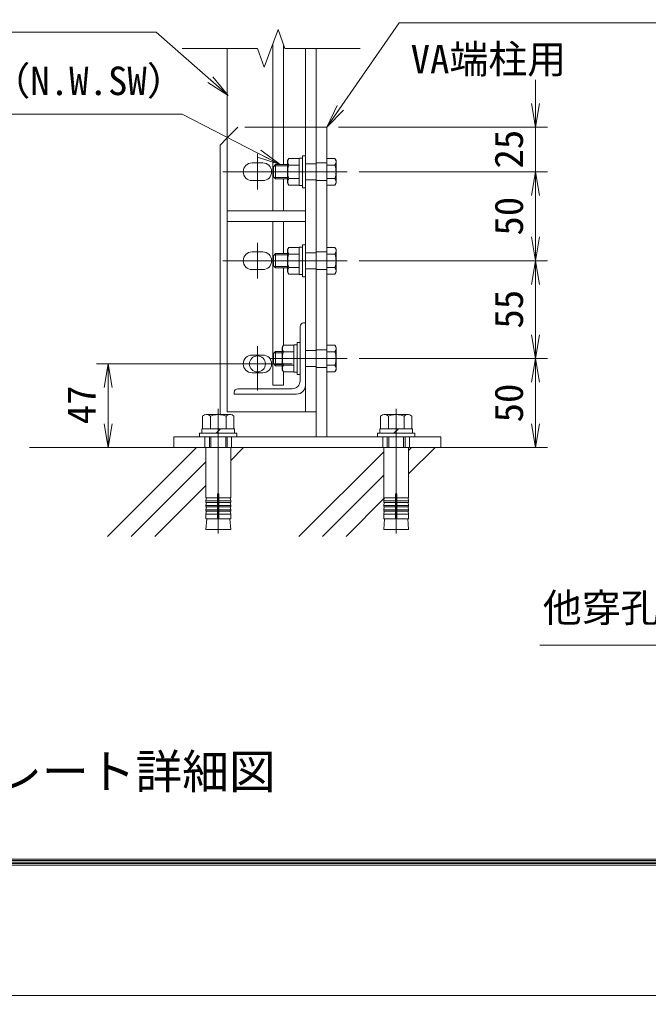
# Model space of a CAD drawing. Units: millimetres, scale not verified, with parts at other scales. Extents: x -4200 to 4200, y -2970 to 2970.
# Drawn here: x -2167 to -1107, y -2970 to -1324 of the extents above; entities that cross this region are included whole.
import ezdxf
from ezdxf.enums import TextEntityAlignment as Align

# ---------------------------------------------------------------- set-up
doc = ezdxf.new("R2010")
doc.units = ezdxf.units.MM
doc.header["$LTSCALE"] = 20
doc.linetypes.add('DASHED', pattern=[7.5, 6, -1.5])
doc.linetypes.add('USER1', pattern=[50.8, 31.75, -6.35, 6.35, -6.35])
for name, color, linetype, lineweight in [('0-0_D-TTL', 7, 'Continuous', 9), ('0-2_D-BMK', 2, 'USER1', 13), ('0-3_D-STR3', 3, 'Continuous', 13), ('0-4_D-STR1', 1, 'Continuous', 18), ('0-5_0', 7, 'Continuous', 9), ('0-6_vp-waku', 59, 'Continuous', 18), ('0-7_D-STR-DIM', 7, 'Continuous', 9), ('0-8_D-STR-TXT', 7, 'Continuous', 9), ('0-9_D-BGD', 7, 'Continuous', 9), ('0-A_D-DCR-HCH', 7, 'Continuous', 9)]:
    doc.layers.add(name, color=color, linetype=linetype, lineweight=lineweight)
doc.layers.add('0-1_D-TTL-TXT', color=7, linetype='Continuous')
doc.styles.add('ＭＳ ゴシック', font='')
doc.styles.get('ＭＳ ゴシック').set_extended_font_data('MS Gothic')

# ---------------------------------------------------------------- blocks, each defined once
blk = doc.blocks.new('_Open')
at = {"layer": '0-5_0'}
blk.add_line((-20, 3.33), (0, 0), dxfattribs=at)
blk.add_lwpolyline([(-20, -3.33), (0, 0), (-20, 0)], dxfattribs=at)
blk = doc.blocks.new('MLeader7')
at = {"layer": '0-8_D-STR-TXT'}
blk.add_line((-442.95, -2179.19), (-419.56, -2146.06), dxfattribs=at)
for points in [[(-430.94, -2184.99), (-419.56, -2146.06), (-436.94, -2182.09)], [(-436.94, -2182.09), (-532.1, -2379.41), (-1282.82, -2379.41), (-1290.02, -2379.41)]]:
    blk.add_lwpolyline(points, dxfattribs=at)

msp = doc.modelspace()

# ---------------------------------------------------------------- linework, layer by layer
at = {"layer": '0-0_D-TTL', "color": 2, "lineweight": 18}
msp.add_lwpolyline([(-4200, 2970), (4200, 2970), (4200, -2970), (-4200, -2970)], close=True, dxfattribs=at)
at = {"layer": '0-0_D-TTL'}
for points in [[(-3930, 2750), (3930, 2750), (3930, -2750), (-3930, -2750)], [(-3927.5, 2747.5), (3927.5, 2747.5), (3927.5, -2747.5), (-3927.5, -2747.5)], [(-3925, 2745), (3925, 2745), (3925, -2745), (-3925, -2745)], [(-3922.5, 2742.5), (3922.5, 2742.5), (3922.5, -2742.5), (-3922.5, -2742.5)], [(-3920, 2740), (3920, 2740), (3920, -2740), (-3920, -2740)]]:
    msp.add_lwpolyline(points, close=True, dxfattribs=at)
at = {"layer": '0-2_D-BMK'}
for p, q in [((-1745.76, -1581.12), (-1614.54, -1581.12)), ((-1745.76, -1731.12), (-1614.54, -1731.12)), ((-1766.04, -1875.12), (-1766.04, -1935.12)), ((-1736.04, -1905.12), (-1796.04, -1905.12)), ((-1745.76, -1896.12), (-1614.54, -1896.12)), ((-1832.04, -1981.04), (-1832.04, -2191.04)), ((-1532.04, -1981.04), (-1532.04, -2191.04))]:
    msp.add_line(p, q, dxfattribs=at)
at = {"layer": '0-3_D-STR3'}
for p, q in [((-1740.14, -1647.12), (-1740.14, -1365.71)), ((-1722.14, -1569.12), (-1722.14, -1366.58)), ((-1667.04, -2028.12), (-1667.04, -1506.12)), ((-1649.04, -1506.12), (-1667.04, -1506.12)), ((-1649.04, -2028.12), (-1649.04, -1506.12)), ((-1817.04, -1524.12), (-1829.04, -1536.12)), ((-1829.04, -1990.74), (-1829.04, -1536.12)), ((-1715.34, -1562.37), (-1715.34, -1599.87)), ((-1695.84, -1558.61), (-1695.84, -1603.64)), ((-1689.84, -1608.12), (-1689.84, -1554.12)), ((-1649.04, -1558.61), (-1635.23, -1558.61)), ((-1633.14, -1562.22), (-1635.23, -1558.61)), ((-1633.14, -1562.22), (-1633.14, -1600.02)), ((-1735.44, -1569.12), (-1739.04, -1572.72)), ((-1739.04, -1589.52), (-1739.04, -1572.72)), ((-1715.34, -1571.37), (-1737.69, -1571.37)), ((-1735.44, -1593.12), (-1735.44, -1569.12)), ((-1715.34, -1569.12), (-1735.44, -1569.12)), ((-1695.84, -1569.86), (-1713.17, -1569.86)), ((-1649.04, -1569.86), (-1635.23, -1569.86)), ((-1735.44, -1593.12), (-1739.04, -1589.52)), ((-1715.34, -1590.87), (-1737.69, -1590.87)), ((-1715.34, -1593.12), (-1735.44, -1593.12)), ((-1722.14, -1647.12), (-1722.14, -1593.12)), ((-1695.84, -1592.38), (-1713.17, -1592.38)), ((-1649.04, -1592.38), (-1635.23, -1592.38)), ((-1685.04, -1608.12), (-1689.84, -1608.12)), ((-1649.04, -1603.64), (-1635.23, -1603.64)), ((-1633.14, -1600.02), (-1635.23, -1603.64)), ((-1722.14, -1719.12), (-1722.14, -1665.12)), ((-1695.84, -1708.61), (-1695.84, -1753.64)), ((-1689.84, -1758.12), (-1689.84, -1704.12)), ((-1649.04, -1708.61), (-1635.23, -1708.61)), ((-1633.14, -1712.22), (-1635.23, -1708.61)), ((-1735.44, -1719.12), (-1739.04, -1722.72)), ((-1739.04, -1739.52), (-1739.04, -1722.72)), ((-1715.34, -1721.37), (-1737.69, -1721.37)), ((-1735.44, -1743.12), (-1735.44, -1719.12)), ((-1715.34, -1719.12), (-1735.44, -1719.12)), ((-1715.34, -1712.37), (-1715.34, -1749.87)), ((-1695.84, -1719.86), (-1713.17, -1719.86)), ((-1649.04, -1719.86), (-1635.23, -1719.86)), ((-1633.14, -1712.22), (-1633.14, -1750.02)), ((-1735.44, -1743.12), (-1739.04, -1739.52)), ((-1715.34, -1740.87), (-1737.69, -1740.87)), ((-1715.34, -1743.12), (-1735.44, -1743.12)), ((-1722.14, -1873.61), (-1722.14, -1743.12)), ((-1695.84, -1742.38), (-1713.17, -1742.38)), ((-1649.04, -1742.38), (-1635.23, -1742.38)), ((-1685.04, -1758.12), (-1689.84, -1758.12)), ((-1649.04, -1753.64), (-1635.23, -1753.64)), ((-1633.14, -1750.02), (-1635.23, -1753.64)), ((-1704.84, -1873.61), (-1704.84, -1918.64)), ((-1698.84, -1923.12), (-1698.84, -1869.12)), ((-1649.04, -1873.61), (-1635.23, -1873.61)), ((-1633.14, -1877.22), (-1635.23, -1873.61)), ((-1735.44, -1884.12), (-1739.04, -1887.72)), ((-1739.04, -1904.52), (-1739.04, -1887.72)), ((-1724.34, -1886.37), (-1737.69, -1886.37)), ((-1735.44, -1908.12), (-1735.44, -1884.12)), ((-1724.34, -1884.12), (-1735.44, -1884.12)), ((-1724.34, -1877.37), (-1724.34, -1914.87)), ((-1704.84, -1884.86), (-1722.17, -1884.86)), ((-1649.04, -1884.86), (-1635.23, -1884.86)), ((-1633.14, -1877.22), (-1633.14, -1915.02)), ((-1735.44, -1908.12), (-1739.04, -1904.52)), ((-1724.34, -1905.87), (-1737.69, -1905.87)), ((-1724.34, -1908.12), (-1735.44, -1908.12)), ((-1704.84, -1907.38), (-1722.17, -1907.38)), ((-1649.04, -1907.38), (-1635.23, -1907.38)), ((-1722.14, -1941.12), (-1722.14, -1918.64)), ((-1694.04, -1923.12), (-1698.84, -1923.12)), ((-1649.04, -1918.64), (-1635.23, -1918.64)), ((-1633.14, -1915.02), (-1635.23, -1918.64)), ((-1811.27, -1990.62), (-1852.14, -1990.62)), ((-1511.27, -1990.62), (-1552.14, -1990.62)), ((-1858.44, -2014.62), (-1858.44, -1993.02)), ((-1845.24, -1993.02), (-1845.24, -2014.62)), ((-1818.84, -1993.02), (-1818.84, -2014.62)), ((-1805.64, -2014.62), (-1805.64, -1993.02)), ((-1558.44, -2014.62), (-1558.44, -1993.02)), ((-1545.24, -1993.02), (-1545.24, -2014.62)), ((-1518.84, -1993.02), (-1518.84, -2014.62)), ((-1505.64, -2014.62), (-1505.64, -1993.02)), ((-1835.79, -2022.12), (-1828.29, -2014.62)), ((-1535.79, -2022.12), (-1528.29, -2014.62)), ((-1847.04, -2046.12), (-1847.04, -2028.12)), ((-1844.64, -2046.12), (-1844.64, -2028.12)), ((-1819.44, -2046.12), (-1819.44, -2028.12)), ((-1817.04, -2046.12), (-1817.04, -2028.12)), ((-1547.04, -2046.12), (-1547.04, -2028.12)), ((-1544.64, -2046.12), (-1544.64, -2028.12)), ((-1519.44, -2046.12), (-1519.44, -2028.12)), ((-1517.04, -2046.12), (-1517.04, -2028.12)), ((-1833.17, -2136.12), (-1853.04, -2136.12)), ((-1833.17, -2124.74), (-1833.17, -2166.12)), ((-1830.92, -2124.74), (-1830.92, -2166.12)), ((-1830.92, -2136.12), (-1811.04, -2136.12)), ((-1533.17, -2136.12), (-1553.04, -2136.12)), ((-1533.17, -2124.74), (-1533.17, -2166.12)), ((-1530.92, -2124.74), (-1530.92, -2166.12)), ((-1530.92, -2136.12), (-1511.04, -2136.12)), ((-1833.17, -2143.62), (-1853.67, -2143.62)), ((-1833.17, -2151.12), (-1853.04, -2151.12)), ((-1830.92, -2143.62), (-1811.04, -2143.62)), ((-1830.92, -2151.12), (-1811.04, -2151.12)), ((-1533.17, -2143.62), (-1553.67, -2143.62)), ((-1533.17, -2151.12), (-1553.04, -2151.12)), ((-1530.92, -2143.62), (-1511.04, -2143.62)), ((-1530.92, -2151.12), (-1511.04, -2151.12)), ((-1833.17, -2158.62), (-1853.04, -2158.62)), ((-1830.92, -2158.62), (-1811.04, -2158.62)), ((-1533.17, -2158.62), (-1553.04, -2158.62)), ((-1530.92, -2158.62), (-1511.04, -2158.62))]:
    msp.add_line(p, q, dxfattribs=at)
at = {"layer": '0-3_D-STR3', "linetype": 'DASHED'}
for p, q in [((-1649.04, -1566.12), (-1667.04, -1566.12)), ((-1649.04, -1596.12), (-1667.04, -1596.12)), ((-1649.04, -1716.12), (-1667.04, -1716.12)), ((-1649.04, -1746.12), (-1667.04, -1746.12)), ((-1649.04, -1881.12), (-1667.04, -1881.12)), ((-1649.04, -1911.12), (-1667.04, -1911.12)), ((-1854.54, -2046.12), (-1854.54, -2028.12)), ((-1809.54, -2046.12), (-1809.54, -2028.12)), ((-1554.54, -2046.12), (-1554.54, -2028.12)), ((-1509.54, -2046.12), (-1509.54, -2028.12))]:
    msp.add_line(p, q, dxfattribs=at)
msp.add_lwpolyline([(-1667.04, -1506.12), (-1799.04, -1506.12), (-1817.04, -1524.12)], dxfattribs=at)
at = {"layer": '0-3_D-STR3'}
for points in [[(-1695.84, -1558.61), (-1713.17, -1558.61), (-1715.34, -1562.37)], [(-1685.04, -1608.12), (-1685.04, -1554.12), (-1689.84, -1554.12)], [(-1695.84, -1603.64), (-1713.17, -1603.64), (-1715.34, -1599.87)], [(-1722.14, -1941.12), (-1740.14, -1941.12), (-1740.14, -1665.12)], [(-1695.84, -1708.61), (-1713.17, -1708.61), (-1715.34, -1712.37)], [(-1685.04, -1758.12), (-1685.04, -1704.12), (-1689.84, -1704.12)], [(-1695.84, -1753.64), (-1713.17, -1753.64), (-1715.34, -1749.87)], [(-1704.84, -1873.61), (-1722.17, -1873.61), (-1724.34, -1877.37)], [(-1694.04, -1923.12), (-1694.04, -1869.12), (-1698.84, -1869.12)], [(-1704.84, -1918.64), (-1722.17, -1918.64), (-1724.34, -1914.87)], [(-1859.64, -2022.12), (-1859.64, -2014.62), (-1804.44, -2014.62), (-1804.44, -2022.12)], [(-1559.64, -2022.12), (-1559.64, -2014.62), (-1504.44, -2014.62), (-1504.44, -2022.12)], [(-1830.92, -2131.12), (-1811.04, -2131.12), (-1811.04, -2046.12), (-1853.04, -2046.12), (-1853.04, -2131.12), (-1833.17, -2131.12)], [(-1530.92, -2131.12), (-1511.04, -2131.12), (-1511.04, -2046.12), (-1553.04, -2046.12), (-1553.04, -2131.12), (-1533.17, -2131.12)], [(-1852.11, -2131.12), (-1853.04, -2136.12), (-1853.04, -2138.62), (-1833.17, -2138.62)], [(-1852.11, -2138.62), (-1853.04, -2143.62), (-1853.04, -2146.12), (-1833.17, -2146.12)], [(-1811.98, -2131.12), (-1811.04, -2136.12), (-1811.04, -2138.62), (-1830.92, -2138.62)], [(-1811.98, -2138.62), (-1811.04, -2143.62), (-1811.04, -2146.12), (-1830.92, -2146.12)], [(-1552.11, -2131.12), (-1553.04, -2136.12), (-1553.04, -2138.62), (-1533.17, -2138.62)], [(-1552.11, -2138.62), (-1553.04, -2143.62), (-1553.04, -2146.12), (-1533.17, -2146.12)], [(-1511.98, -2131.12), (-1511.04, -2136.12), (-1511.04, -2138.62), (-1530.92, -2138.62)], [(-1511.98, -2138.62), (-1511.04, -2143.62), (-1511.04, -2146.12), (-1530.92, -2146.12)], [(-1852.11, -2146.12), (-1853.04, -2151.12), (-1853.04, -2153.62), (-1833.17, -2153.62)], [(-1811.98, -2153.62), (-1811.04, -2158.62), (-1811.04, -2166.12), (-1853.04, -2166.12), (-1853.04, -2158.62), (-1852.11, -2153.62)], [(-1811.98, -2146.12), (-1811.04, -2151.12), (-1811.04, -2153.62), (-1830.92, -2153.62)], [(-1552.11, -2146.12), (-1553.04, -2151.12), (-1553.04, -2153.62), (-1533.17, -2153.62)], [(-1511.98, -2153.62), (-1511.04, -2158.62), (-1511.04, -2166.12), (-1553.04, -2166.12), (-1553.04, -2158.62), (-1552.11, -2153.62)], [(-1511.98, -2146.12), (-1511.04, -2151.12), (-1511.04, -2153.62), (-1530.92, -2153.62)], [(-1812.62, -2166.12), (-1811.04, -2184.12), (-1853.04, -2184.12), (-1851.47, -2166.12)], [(-1811.04, -2166.12), (-1831.11, -2166.12), (-1853.04, -2166.12)], [(-1512.62, -2166.12), (-1511.04, -2184.12), (-1553.04, -2184.12), (-1551.47, -2166.12)], [(-1511.04, -2166.12), (-1531.11, -2166.12), (-1553.04, -2166.12)]]:
    msp.add_lwpolyline(points, dxfattribs=at)
for points in [[(-1695.84, -1604.22), (-1689.84, -1604.22), (-1689.84, -1558.02), (-1695.84, -1558.02)], [(-1695.84, -1754.22), (-1689.84, -1754.22), (-1689.84, -1708.02), (-1695.84, -1708.02)], [(-1704.84, -1919.22), (-1698.84, -1919.22), (-1698.84, -1873.02), (-1704.84, -1873.02)], [(-1800.54, -2022.12), (-1800.54, -2028.12), (-1863.54, -2028.12), (-1863.54, -2022.12)], [(-1500.54, -2022.12), (-1500.54, -2028.12), (-1563.54, -2028.12), (-1563.54, -2022.12)], [(-1457.04, -2046.12), (-1907.04, -2046.12), (-1907.04, -2028.12), (-1457.04, -2028.12)]]:
    msp.add_lwpolyline(points, close=True, dxfattribs=at)
for centre, radius, start, end in [((-1704.94, -1564.23), 9.97, 145.61585, 214.38416), ((-1643.46, -1564.23), 9.97, 325.61585, 34.38415), ((-1677.65, -1581.12), 37.26, 162.4121, 197.5879), ((-1670.75, -1581.12), 37.26, 342.4121, 17.5879), ((-1704.94, -1598.01), 9.97, 145.61586, 214.38414), ((-1643.46, -1598.01), 9.97, 325.61585, 34.38415), ((-1704.94, -1714.23), 9.97, 145.61585, 214.38416), ((-1643.46, -1714.23), 9.97, 325.61585, 34.38415), ((-1677.65, -1731.12), 37.26, 162.4121, 197.5879), ((-1670.75, -1731.12), 37.26, 342.4121, 17.5879), ((-1704.94, -1748.01), 9.97, 145.61586, 214.38414), ((-1643.46, -1748.01), 9.97, 325.61585, 34.38415), ((-1713.94, -1879.23), 9.97, 145.61585, 214.38416), ((-1643.46, -1879.23), 9.97, 325.61585, 34.38415), ((-1686.65, -1896.12), 37.26, 162.4121, 197.5879), ((-1670.75, -1896.12), 37.26, 342.4121, 17.5879), ((-1713.94, -1913.01), 9.97, 145.61586, 214.38414), ((-1643.46, -1913.01), 9.97, 325.61585, 34.38415), ((-1851.84, -2000.87), 10.26, 49.96723, 130.03277), ((-1832.04, -2028.12), 37.5, 69.39031, 110.60969), ((-1812.24, -2000.69), 10.12, 49.3117, 130.6883), ((-1551.84, -2000.87), 10.26, 49.96723, 130.03277), ((-1532.04, -2028.12), 37.5, 69.39031, 110.60969), ((-1512.24, -2000.69), 10.12, 49.3117, 130.6883), ((-1832.04, -2124.74), 1.12, 0, 180), ((-1532.04, -2124.74), 1.12, 0, 180)]:
    msp.add_arc(centre, radius, start, end, dxfattribs=at)
at = {"layer": '0-4_D-STR1'}
for p, q in [((-1817.04, -1373.13), (-1817.04, -1986.12)), ((-1685.04, -1986.12), (-1685.04, -1373.13)), ((-1667.04, -1986.12), (-1667.04, -1373.13)), ((-1817.04, -1647.12), (-1685.04, -1647.12)), ((-1817.04, -1665.12), (-1685.04, -1665.12)), ((-1694.04, -1933.62), (-1694.04, -1842.12)), ((-1688.04, -1836.12), (-1685.04, -1836.12)), ((-1685.04, -1941.12), (-1685.04, -1836.12)), ((-1805.04, -1953.12), (-1805.04, -1956.12)), ((-1805.04, -1956.12), (-1700.04, -1956.12)), ((-1799.04, -1947.12), (-1707.54, -1947.12)), ((-1667.04, -1986.12), (-1817.04, -1986.12))]:
    msp.add_line(p, q, dxfattribs=at)
at = {"layer": '0-4_D-STR1', "linetype": 'DASHED'}
for p, q in [((-1667.04, -1567.62), (-1685.04, -1567.62)), ((-1667.04, -1594.62), (-1685.04, -1594.62)), ((-1667.04, -1717.62), (-1685.04, -1717.62)), ((-1667.04, -1744.62), (-1685.04, -1744.62)), ((-1685.04, -1882.62), (-1667.04, -1882.62)), ((-1685.04, -1909.62), (-1667.04, -1909.62))]:
    msp.add_line(p, q, dxfattribs=at)
at = {"layer": '0-4_D-STR1'}
msp.add_circle((-1766.04, -1905.12), 13.5, dxfattribs=at)
for centre, radius, start, end in [((-1688.04, -1842.12), 6, 90, 180), ((-1707.54, -1933.62), 13.5, 270, 0), ((-1700.04, -1941.12), 15, 270, 0), ((-1799.04, -1953.12), 6, 90, 180)]:
    msp.add_arc(centre, radius, start, end, dxfattribs=at)
at = {"layer": '0-6_vp-waku'}
for p, q in [((-1766.04, -1551.12), (-1766.04, -1611.12)), ((-1775.04, -1566.12), (-1757.04, -1566.12)), ((-1707.54, -1581.12), (-1824.55, -1581.12)), ((-1775.04, -1596.12), (-1757.04, -1596.12)), ((-1766.04, -1701.12), (-1766.04, -1761.12)), ((-1775.04, -1716.12), (-1757.04, -1716.12)), ((-1707.54, -1731.12), (-1824.55, -1731.12)), ((-1775.04, -1746.12), (-1757.04, -1746.12)), ((-1775.04, -1890.12), (-1757.04, -1890.12)), ((-1766.04, -1890.12), (-1766.04, -1950.12)), ((-1707.54, -1905.12), (-1824.55, -1905.12)), ((-1775.04, -1920.12), (-1757.04, -1920.12))]:
    msp.add_line(p, q, dxfattribs=at)
for centre, start, end in [((-1775.04, -1581.12), 90, 270), ((-1757.04, -1581.12), 270, 90), ((-1775.04, -1731.12), 90, 270), ((-1757.04, -1731.12), 270, 90), ((-1775.04, -1905.12), 90, 270), ((-1757.04, -1905.12), 270, 90)]:
    msp.add_arc(centre, 15, start, end, dxfattribs=at)
at = {"layer": '0-7_D-STR-DIM'}
for p, q in [((-1731.3, -1341.42), (-1754.39, -1404.85)), ((-1719.76, -1373.13), (-1731.3, -1341.42)), ((-1892.84, -1373.13), (-1765.93, -1373.13)), ((-1754.39, -1404.85), (-1765.93, -1373.13)), ((-1719.76, -1373.13), (-1592.84, -1373.13)), ((-1297.05, -1466.12), (-1297.05, -1426.12)), ((-1629.04, -1506.12), (-1277.05, -1506.12)), ((-1297.05, -1506.12), (-1297.05, -1581.12)), ((-1594.54, -1581.12), (-1277.05, -1581.12)), ((-1594.54, -1581.12), (-1277.05, -1581.12)), ((-1297.05, -1621.12), (-1297.05, -1691.12)), ((-1297.05, -1621.12), (-1297.05, -1661.12)), ((-1594.54, -1731.12), (-1277.05, -1731.12)), ((-1594.54, -1731.12), (-1277.05, -1731.12)), ((-1297.05, -1856.12), (-1297.05, -1771.12)), ((-1816.04, -1905.12), (-2037.54, -1905.12)), ((-1594.54, -1896.12), (-1277.05, -1896.12)), ((-1594.54, -1896.12), (-1277.05, -1896.12)), ((-1297.05, -2006.12), (-1297.05, -1936.12)), ((-2017.54, -1945.12), (-2017.54, -2006.12)), ((-1927.04, -2046.12), (-2037.54, -2046.12)), ((-1437.04, -2046.12), (-1277.05, -2046.12))]:
    msp.add_line(p, q, dxfattribs=at)
at = {"layer": '0-8_D-STR-TXT'}
for points in [[(-878.89, -1330.22), (-1526.82, -1330.22), (-1647.9, -1504.48)], [(-2383.06, -1345.63), (-1936.57, -1345.63), (-1816.8, -1450.96)], [(-2452.04, -1484.16), (-1892.68, -1484.16), (-1729.27, -1568.21)]]:
    msp.add_lwpolyline(points, dxfattribs=at)
at = {"layer": '0-9_D-BGD'}
msp.add_line((-1392.95, -2046.12), (-2150.39, -2046.12), dxfattribs=at)
at = {"layer": '0-A_D-DCR-HCH'}
for p, q in [((-2018.77, -2196.12), (-1868.77, -2046.12)), ((-1811.04, -2067.94), (-1789.22, -2046.12)), ((-1696.02, -2196.12), (-1553.04, -2053.14)), ((-1511.04, -2090.69), (-1466.47, -2046.12)), ((-1511.04, -2050.91), (-1506.25, -2046.12)), ((-1979, -2196.12), (-1853.04, -2070.16)), ((-1656.25, -2196.12), (-1553.04, -2092.91)), ((-1939.22, -2196.12), (-1853.04, -2109.94)), ((-1616.47, -2196.12), (-1551.48, -2131.12))]:
    msp.add_line(p, q, dxfattribs=at)

# ---------------------------------------------------------------- block references
at = {"layer": '0-7_D-STR-DIM', "xscale": 2, "yscale": 2}
for p, rotation in [((-1297.05, -1506.12), 270), ((-1297.05, -1581.12), 90), ((-1297.05, -1581.12), 90), ((-1297.05, -1731.12), 270), ((-1297.05, -1731.12), 90), ((-1297.05, -1896.12), 270), ((-2017.54, -1905.12), 90), ((-1297.05, -1896.12), 90), ((-2017.54, -2046.12), 270), ((-1297.05, -2046.12), 270)]:
    msp.add_blockref('_Open', p, dxfattribs=dict(at, rotation=rotation))
at = {"layer": '0-8_D-STR-TXT', "xscale": 2, "yscale": 2}
for p, rotation in [((-1815.3, -1452.28), 318.67166), ((-1649.04, -1506.12), 235.2077), ((-1727.49, -1569.12), 332.78268)]:
    msp.add_blockref('_Open', p, dxfattribs=dict(at, rotation=rotation))
at = {"layer": '0-8_D-STR-TXT'}
msp.add_blockref('MLeader7', (0, 0), dxfattribs=at)

# ---------------------------------------------------------------- texts
at = {"layer": '0-1_D-TTL-TXT', "style": 'ＭＳ ゴシック'}
msp.add_text('右端柱後付ベースプレート詳細図', height=57.77, dxfattribs=at).set_placement((-2917.26, -2638.6), align=Align.BOTTOM_LEFT)
at = {"layer": '0-7_D-STR-DIM', "style": 'ＭＳ ゴシック'}
for s, p in [('25', (-1303.8, -1575.72)), ('50', (-1303.8, -1688.75)), ('55', (-1303.8, -1845.6)), ('47', (-2024.29, -2006.97)), ('50', (-1303.8, -2003.74))]:
    msp.add_text(s, height=48.09, rotation=90, dxfattribs=at).set_placement(p, align=Align.BOTTOM_LEFT)
at = {"layer": '0-8_D-STR-TXT', "style": 'ＭＳ ゴシック'}
for s, p in [('VA端柱用', (-1507.65, -1429.72)), ('3-M8x30（N.W.SW）', (-2443.42, -1466.3)), ('他穿孔めねじアンカーM10', (-1284.84, -2354.63))]:
    msp.add_text(s, height=48.09, dxfattribs=at).set_placement(p, align=Align.BOTTOM_LEFT)

doc.saveas('drawing.dxf')
